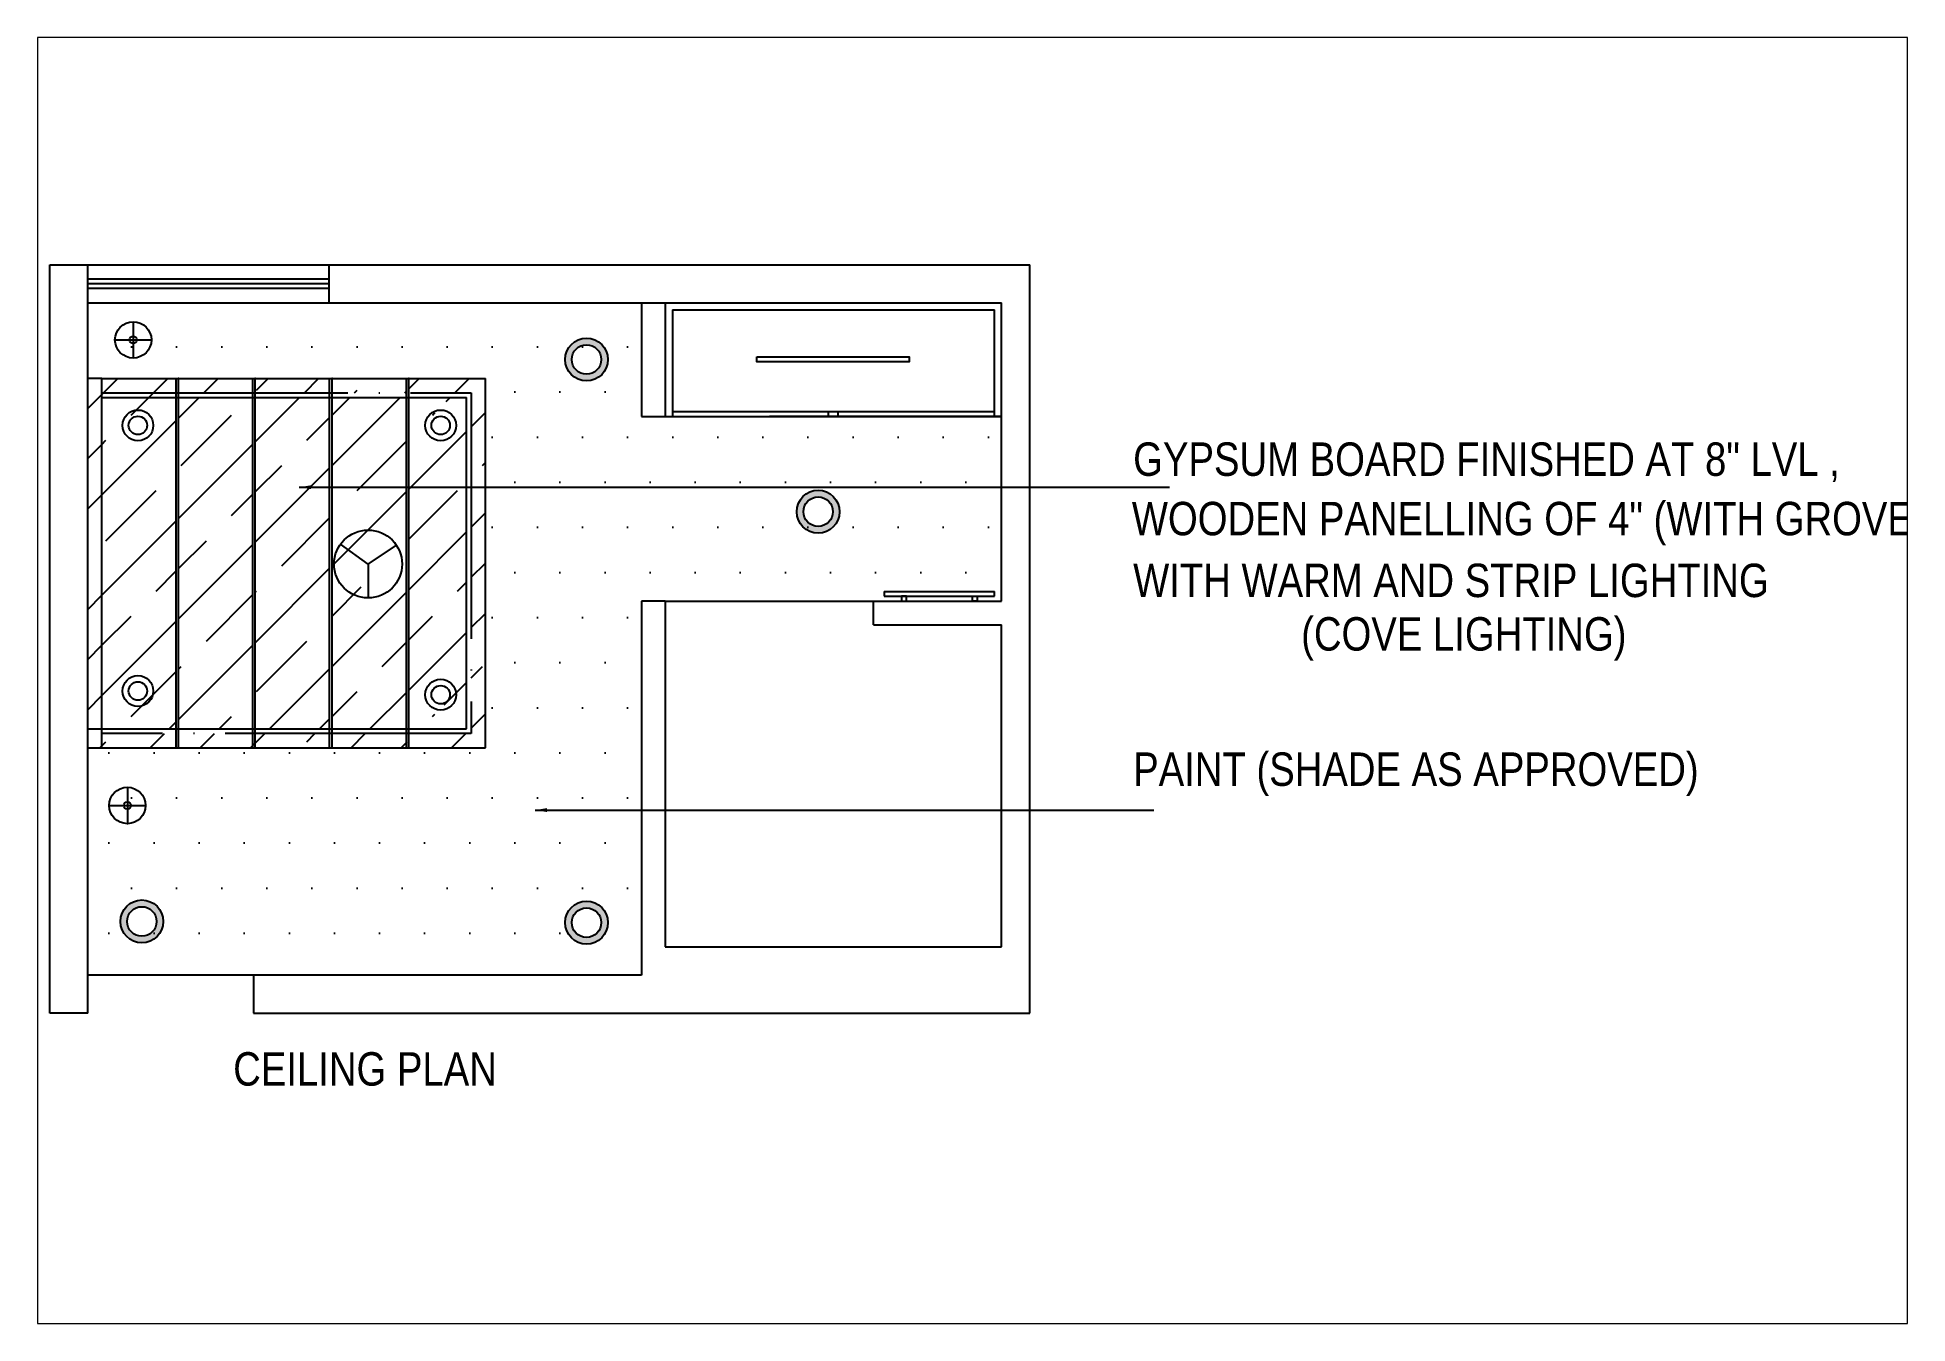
# Paper-space layout 'Layout3' of a CAD drawing. Header units: millimetres. Extents: x 9 to 277, y 5 to 190.
# The model-space entities are those that its viewports show. They can reach past a viewport. Long polylines and large blocks are cut down to what shows.
import ezdxf

# ---------------------------------------------------------------- set-up
doc = ezdxf.new("R2010")
doc.units = ezdxf.units.MM
doc.linetypes.add('ACAD_ISO04W100', pattern=[30, 24, -3, 0, -3])
doc.layers.add('TXT', color=7, linetype='Continuous', lineweight=25)
doc.styles.add('stylus BT', font='swissc.ttf')
doc.dimstyles.new('ISO-25', dxfattribs={"dimtxt": 2.5, "dimasz": 2.5, "dimexe": 1.25, "dimexo": 0.625, "dimtad": 1, "dimlunit": 4, "dimtxsty": 'Standard', "dimcen": 2.5, "dimadec": 0, "dimazin": 0, "dimtfac": 1, "dimtmove": 0, "dimatfit": 3, "dimfxl": 1, "dimarcsym": 0})

# ---------------------------------------------------------------- blocks, each defined once
blk = doc.blocks.new('light 1')
at = {"color": 92}
for p, q in [((3176.1, 893.52), (3176.1, 881.61)), ((3170.15, 887.57), (3182.06, 887.57))]:
    blk.add_line(p, q, dxfattribs=at)
at = {"color": 3, "linetype": 'ByBlock'}
blk.add_circle((3176.1, 887.57), 5.96, dxfattribs=at)
at = {"color": 92}
blk.add_circle((3176.1, 887.57), 1.19, dxfattribs=at)

msp = doc.modelspace()

# ---------------------------------------------------------------- hatches: boundary and pattern name
at = {"linetype": 'ByBlock'}
h = msp.add_hatch(dxfattribs=at)
h.set_pattern_fill('DOTS', color=256, scale=6, style=0)
h.paths.add_polyline_path([(2456.003, 582.07), (2372.003, 582.07), (2372.003, 534.07), (2407.003, 534.07), (2489.003, 534.07), (2489.003, 613.07), (2494.003, 613.07), (2538.003, 613.07), (2543.915, 613.07), (2543.915, 614.07), (2540.246, 614.07), (2540.246, 615.07), (2563.528, 615.07), (2563.528, 614.07), (2559.859, 614.07), (2559.859, 613.07), (2565.003, 613.07), (2565.003, 652.07), (2516.022, 652.07), (2494.003, 652.07), (2489.003, 652.07), (2489.003, 676.07), (2372.003, 676.07), (2372.003, 660.07), (2375.003, 660.07), (2456.003, 660.07)])
h = msp.add_hatch(color=1, dxfattribs=at)
h.paths.add_polyline_path([(2472.829, 664.07, 1), (2481.894, 664.07, 1)])
h.paths.add_polyline_path([(2480.48, 664.07, -1), (2474.243, 664.07, -1)], flags=16)
h = msp.add_hatch(dxfattribs=at)
h.set_pattern_fill('JIS_STN_1E', color=256, scale=15, style=0)
h.paths.add_polyline_path([(2390.703, 656.07), (2375.003, 656.07), (2375.003, 585.07), (2390.703, 585.07)])
h.paths.add_polyline_path([(2380.305, 653.123, -1), (2384.567, 653.123, -1)], flags=16)
h.paths.add_polyline_path([(2384.567, 589.018, -1), (2380.305, 589.018, -1)], flags=16)
h.paths.add_polyline_path([(2406.903, 656.07), (2391.203, 656.07), (2391.203, 585.07), (2406.903, 585.07)])
h.paths.add_polyline_path([(2423.103, 656.07), (2407.403, 656.07), (2407.403, 585.07), (2423.103, 585.07)])
h.paths.add_polyline_path([(2439.303, 656.07), (2423.603, 656.07), (2423.603, 585.07), (2439.303, 585.07)])
h.paths.add_polyline_path([(2435.675, 619.892, -1), (2427.331, 619.892, -1)], flags=16)
h.paths.add_polyline_path([(2439.803, 585.07), (2453.003, 585.07), (2453.003, 657.07), (2439.803, 657.07)], flags=17)
h.paths.add_polyline_path([(2445.324, 653.123, -1), (2449.586, 653.123, -1)], flags=16)
h.paths.add_polyline_path([(2449.586, 589.018, -1), (2445.324, 589.018, -1)], flags=16)
h.paths.add_polyline_path([(2456.003, 660.07), (2439.803, 660.07), (2439.803, 657.07), (2453.003, 657.07), (2453.003, 585.07), (2439.803, 585.07), (2439.803, 582.07), (2456.003, 582.07)])
h.paths.add_polyline_path([(2453.003, 657.07), (2439.803, 657.07), (2439.803, 656.07), (2452.003, 656.07), (2452.003, 586.07), (2439.803, 586.07), (2439.803, 585.07), (2453.003, 585.07)], flags=17)
h.paths.add_polyline_path([(2439.303, 660.07), (2423.603, 660.07), (2423.603, 657.07), (2439.303, 657.07)])
h.paths.add_polyline_path([(2423.103, 660.07), (2407.403, 660.07), (2407.403, 657.07), (2423.103, 657.07)])
h.paths.add_polyline_path([(2406.903, 660.07), (2391.203, 660.07), (2391.203, 657.07), (2406.903, 657.07)])
h.paths.add_polyline_path([(2407.403, 657.07), (2406.903, 657.07), (2406.903, 656.07), (2407.403, 656.07)])
h.paths.add_polyline_path([(2423.603, 657.07), (2423.103, 657.07), (2423.103, 656.07), (2423.603, 656.07)])
h.paths.add_polyline_path([(2439.803, 657.07), (2439.303, 657.07), (2439.303, 656.07), (2439.803, 656.07)])
h.paths.add_polyline_path([(2390.703, 660.07), (2375.003, 660.07), (2375.003, 657.07), (2390.703, 657.07)])
h.paths.add_polyline_path([(2390.703, 657.07), (2375.003, 657.07), (2375.003, 656.07), (2390.703, 656.07)])
h.paths.add_polyline_path([(2391.203, 657.07), (2390.703, 657.07), (2390.703, 656.07), (2391.203, 656.07)])
h.paths.add_polyline_path([(2375.003, 656.07), (2375.003, 660.07), (2372.003, 660.07), (2372.003, 586.07), (2375.003, 586.07)])
h.paths.add_polyline_path([(2375.003, 586.07), (2372.003, 586.07), (2372.003, 582.07), (2375.003, 582.07)])
h.paths.add_polyline_path([(2390.703, 585.07), (2375.003, 585.07), (2375.003, 582.07), (2390.703, 582.07)])
h.paths.add_polyline_path([(2391.203, 585.07), (2390.703, 585.07), (2390.703, 582.07), (2391.203, 582.07)])
h.paths.add_polyline_path([(2406.903, 585.07), (2391.203, 585.07), (2391.203, 582.07), (2406.903, 582.07)])
h.paths.add_polyline_path([(2407.403, 585.07), (2406.903, 585.07), (2406.903, 582.07), (2407.403, 582.07)])
h.paths.add_polyline_path([(2423.103, 585.07), (2407.403, 585.07), (2407.403, 582.07), (2423.103, 582.07)])
h.paths.add_polyline_path([(2423.603, 585.07), (2423.103, 585.07), (2423.103, 582.07), (2423.603, 582.07)])
h.paths.add_polyline_path([(2439.303, 585.07), (2423.603, 585.07), (2423.603, 582.07), (2439.303, 582.07)])
h.paths.add_polyline_path([(2439.803, 585.07), (2439.303, 585.07), (2439.303, 582.07), (2439.803, 582.07)])
h.paths.add_polyline_path([(2439.803, 586.07), (2439.303, 586.07), (2439.303, 585.07), (2439.803, 585.07)])
h.paths.add_polyline_path([(2439.303, 586.07), (2423.603, 586.07), (2423.603, 585.07), (2439.303, 585.07)], flags=17)
h.paths.add_polyline_path([(2423.103, 586.07), (2407.403, 586.07), (2407.403, 585.07), (2423.103, 585.07)])
h.paths.add_polyline_path([(2406.903, 586.07), (2391.203, 586.07), (2391.203, 585.07), (2406.903, 585.07)])
h.paths.add_polyline_path([(2390.703, 586.07), (2375.003, 586.07), (2375.003, 585.07), (2390.703, 585.07)], flags=17)
h.paths.add_polyline_path([(2390.703, 656.07), (2375.003, 656.07), (2375.003, 586.07), (2390.703, 586.07)], flags=17)
h = msp.add_hatch(dxfattribs=at)
h.set_pattern_fill('JIS_STN_1E', color=256, scale=15, style=0)
h.paths.add_polyline_path([(2390.703, 656.07), (2375.003, 656.07), (2375.003, 586.07), (2390.703, 586.07)])
h = msp.add_hatch(color=1, dxfattribs=at)
h.paths.add_polyline_path([(2521.75, 631.94, 1), (2530.815, 631.94, 1)])
h.paths.add_polyline_path([(2529.401, 631.94, -1), (2523.164, 631.94, -1)], flags=16)
h = msp.add_hatch(color=1, dxfattribs=at)
h.paths.add_polyline_path([(2378.9, 545.414, 1), (2387.965, 545.414, 1)])
h.paths.add_polyline_path([(2386.551, 545.414, -1), (2380.314, 545.414, -1)], flags=16)
h = msp.add_hatch(color=1, dxfattribs=at)
h.paths.add_polyline_path([(2472.829, 545.166, 1), (2481.894, 545.166, 1)])
h.paths.add_polyline_path([(2480.48, 545.166, -1), (2474.243, 545.166, -1)], flags=16)

# ---------------------------------------------------------------- linework, layer by layer
for p, q in [((2364.003, 684.07), (2571.003, 684.07)), ((2364.003, 526.07), (2364.003, 684.07)), ((2372.003, 526.07), (2372.003, 684.07)), ((2423.003, 676.07), (2423.003, 684.07)), ((2571.003, 526.07), (2571.003, 684.07)), ((2423.003, 681.07), (2372.003, 681.07)), ((2423.003, 680.07), (2372.003, 680.07)), ((2423.003, 679.07), (2372.003, 679.07)), ((2372.003, 676.07), (2565.003, 676.07)), ((2489.003, 676.07), (2489.003, 652.07)), ((2494.003, 676.07), (2494.003, 652.07)), ((2565.003, 613.07), (2565.003, 676.07)), ((2495.503, 674.57), (2563.503, 674.57)), ((2495.503, 674.57), (2495.503, 652.07)), ((2563.503, 652.07), (2563.503, 674.57)), ((2375.003, 660.07), (2372.003, 660.07)), ((2375.003, 582.07), (2375.003, 660.07)), ((2375.003, 660.07), (2456.003, 660.07)), ((2390.703, 582.07), (2390.703, 660.07)), ((2391.203, 582.07), (2391.203, 660.07)), ((2406.903, 582.07), (2406.903, 660.07)), ((2407.403, 582.07), (2407.403, 660.07)), ((2423.103, 582.07), (2423.103, 660.07)), ((2423.603, 582.07), (2423.603, 660.07)), ((2439.303, 582.07), (2439.303, 660.07)), ((2439.803, 582.07), (2439.803, 660.07)), ((2456.003, 582.07), (2456.003, 660.07)), ((2375.003, 656.07), (2452.003, 656.07)), ((2452.003, 586.07), (2452.003, 656.07)), ((2489.003, 652.07), (2494.003, 652.07)), ((2494.003, 652.07), (2495.503, 652.07)), ((2494.003, 652.07), (2565.003, 652.07)), ((2494.003, 652.07), (2565.003, 652.07)), ((2495.503, 653.07), (2563.503, 653.07)), ((2495.503, 652.07), (2563.503, 652.07)), ((2565.003, 652.07), (2516.022, 652.07)), ((2528.503, 652.07), (2528.503, 653.07)), ((2530.503, 652.07), (2530.503, 653.07)), ((2563.503, 652.07), (2565.003, 652.07)), ((2494.003, 613.07), (2489.003, 613.07)), ((2489.003, 613.07), (2489.003, 534.07)), ((2494.003, 613.07), (2494.003, 540.07)), ((2538.003, 613.07), (2565.003, 613.07)), ((2538.003, 608.07), (2538.003, 613.07)), ((2540.246, 615.07), (2563.528, 615.07)), ((2540.246, 615.07), (2540.246, 614.07)), ((2540.246, 614.07), (2563.528, 614.07)), ((2538.003, 608.07), (2565.003, 608.07)), ((2565.003, 540.07), (2565.003, 608.07)), ((2372.003, 586.07), (2452.003, 586.07)), ((2372.003, 582.07), (2456.003, 582.07)), ((2494.003, 540.07), (2565.003, 540.07)), ((2489.003, 534.07), (2407.003, 534.07)), ((2407.003, 534.07), (2407.003, 526.07)), ((2372.003, 526.07), (2364.003, 526.07)), ((2407.003, 526.07), (2571.003, 526.07)), ((2297.22, 460.039), (2504.22, 460.039)), ((2504.22, 302.039), (2504.22, 460.039))]:
    msp.add_line(p, q)
for q in [(2425.406, 625.09), (2437.207, 624.861), (2431.227, 613.715)]:
    msp.add_line((2431.227, 620.892), q, dxfattribs=at)
at = {"lineweight": -2}
for p, q in [((2494.003, 613.07), (2538.003, 613.07)), ((2563.528, 614.07), (2563.528, 615.07)), ((2407.003, 534.07), (2372.003, 534.07))]:
    msp.add_line(p, q, dxfattribs=at)
msp.add_lwpolyline([(2513.302, 664.623), (2545.541, 664.623), (2545.541, 663.55), (2513.302, 663.55)], close=True, dxfattribs=at)
at = {"linetype": 'ACAD_ISO04W100', "lineweight": -2}
msp.add_lwpolyline([(2375.003, 657.07), (2453.003, 657.07), (2453.003, 585.07), (2375.003, 585.07)], dxfattribs=at)
for points in [[(2543.915, 613.07), (2544.922, 613.07), (2544.922, 614.07), (2543.915, 614.07)], [(2559.859, 613.07), (2558.852, 613.07), (2558.852, 614.07), (2559.859, 614.07)]]:
    msp.add_lwpolyline(points, close=True)
at = {"color": 1, "linetype": 'ByBlock'}
for centre, radius in [((2477.361, 664.07), 4.533), ((2477.361, 664.07), 3.119), ((2526.283, 631.94), 4.533), ((2526.283, 631.94), 3.119), ((2383.433, 545.414), 4.533), ((2477.361, 545.166), 4.533), ((2383.433, 545.414), 3.119), ((2477.361, 545.166), 3.119)]:
    msp.add_circle(centre, radius, dxfattribs=at)
at = {"color": 172}
for centre, radius in [((2382.601, 650.157), 3.252), ((2382.601, 650.157), 3.252), ((2382.601, 650.157), 3.252), ((2382.601, 650.157), 1.952), ((2446.562, 650.157), 3.252), ((2446.562, 650.157), 3.252), ((2446.562, 650.157), 3.252), ((2446.562, 650.157), 1.952), ((2382.601, 594.076), 3.252), ((2382.601, 594.076), 3.252), ((2382.601, 594.076), 3.252), ((2446.562, 593.291), 3.252), ((2446.562, 593.291), 3.252), ((2446.562, 593.291), 3.252), ((2382.601, 594.076), 1.952), ((2446.562, 593.291), 1.952)]:
    msp.add_circle(centre, radius, dxfattribs=at)
at = {"color": 172, "linetype": 'ByBlock'}
for centre in [(2382.601, 650.157), (2446.562, 650.157), (2382.601, 594.076), (2446.562, 593.291)]:
    msp.add_circle(centre, 3.252, dxfattribs=at)
at = {"linetype": 'ByBlock'}
msp.add_circle((2431.227, 620.892), 7.177, dxfattribs=at)
for p in [(2391.203, 660.07), (2407.403, 660.07), (2423.603, 660.07), (2439.803, 660.07)]:
    msp.add_point(p)

# ---------------------------------------------------------------- block references
at = {"linetype": 'ByBlock', "xscale": 0.6448862600415168, "yscale": 0.6448862600415737, "zscale": 0.6448862600415526}
for p in [(333.383, 95.836), (332.155, -2.476)]:
    msp.add_blockref('light 1', p, dxfattribs=at)

# ---------------------------------------------------------------- texts
at = {"layer": 'TXT', "style": 'stylus BT'}
for s, p in [('GYPSUM BOARD FINISHED AT 8" LVL ,', (2592.823, 639.505)), ('WOODEN PANELLING OF 4" (WITH GROVES)', (2592.542, 626.959)), ('WITH WARM AND STRIP LIGHTING', (2592.823, 613.908)), ('(COVE LIGHTING)', (2628.313, 602.609)), ('PAINT (SHADE AS APPROVED)', (2592.823, 574.042)), ('CEILING PLAN', (2402.731, 510.751))]:
    msp.add_text(s, height=7.05594, dxfattribs=at).set_placement(p)

# ---------------------------------------------------------------- leaders
at = {"lineweight": -2}
for points in [[(2416.677, 637.106), (2600.525, 637.106)], [(2466.494, 568.929), (2597.179, 568.929)]]:
    msp.add_leader(points, dimstyle='ISO-25', override={"dimgap": 0.625, "dimtad": 0}, dxfattribs=at)

psp = doc.layouts.new('Layout3')

# ---------------------------------------------------------------- viewports
at = {"layer": '0', "lineweight": -2}
psp.add_viewport(center=(143.16, 97.7), size=(268.44, 184.5571), view_center_point=(2558.89, 596.301), view_height=271.58233, dxfattribs=at)

doc.saveas('drawing.dxf')
